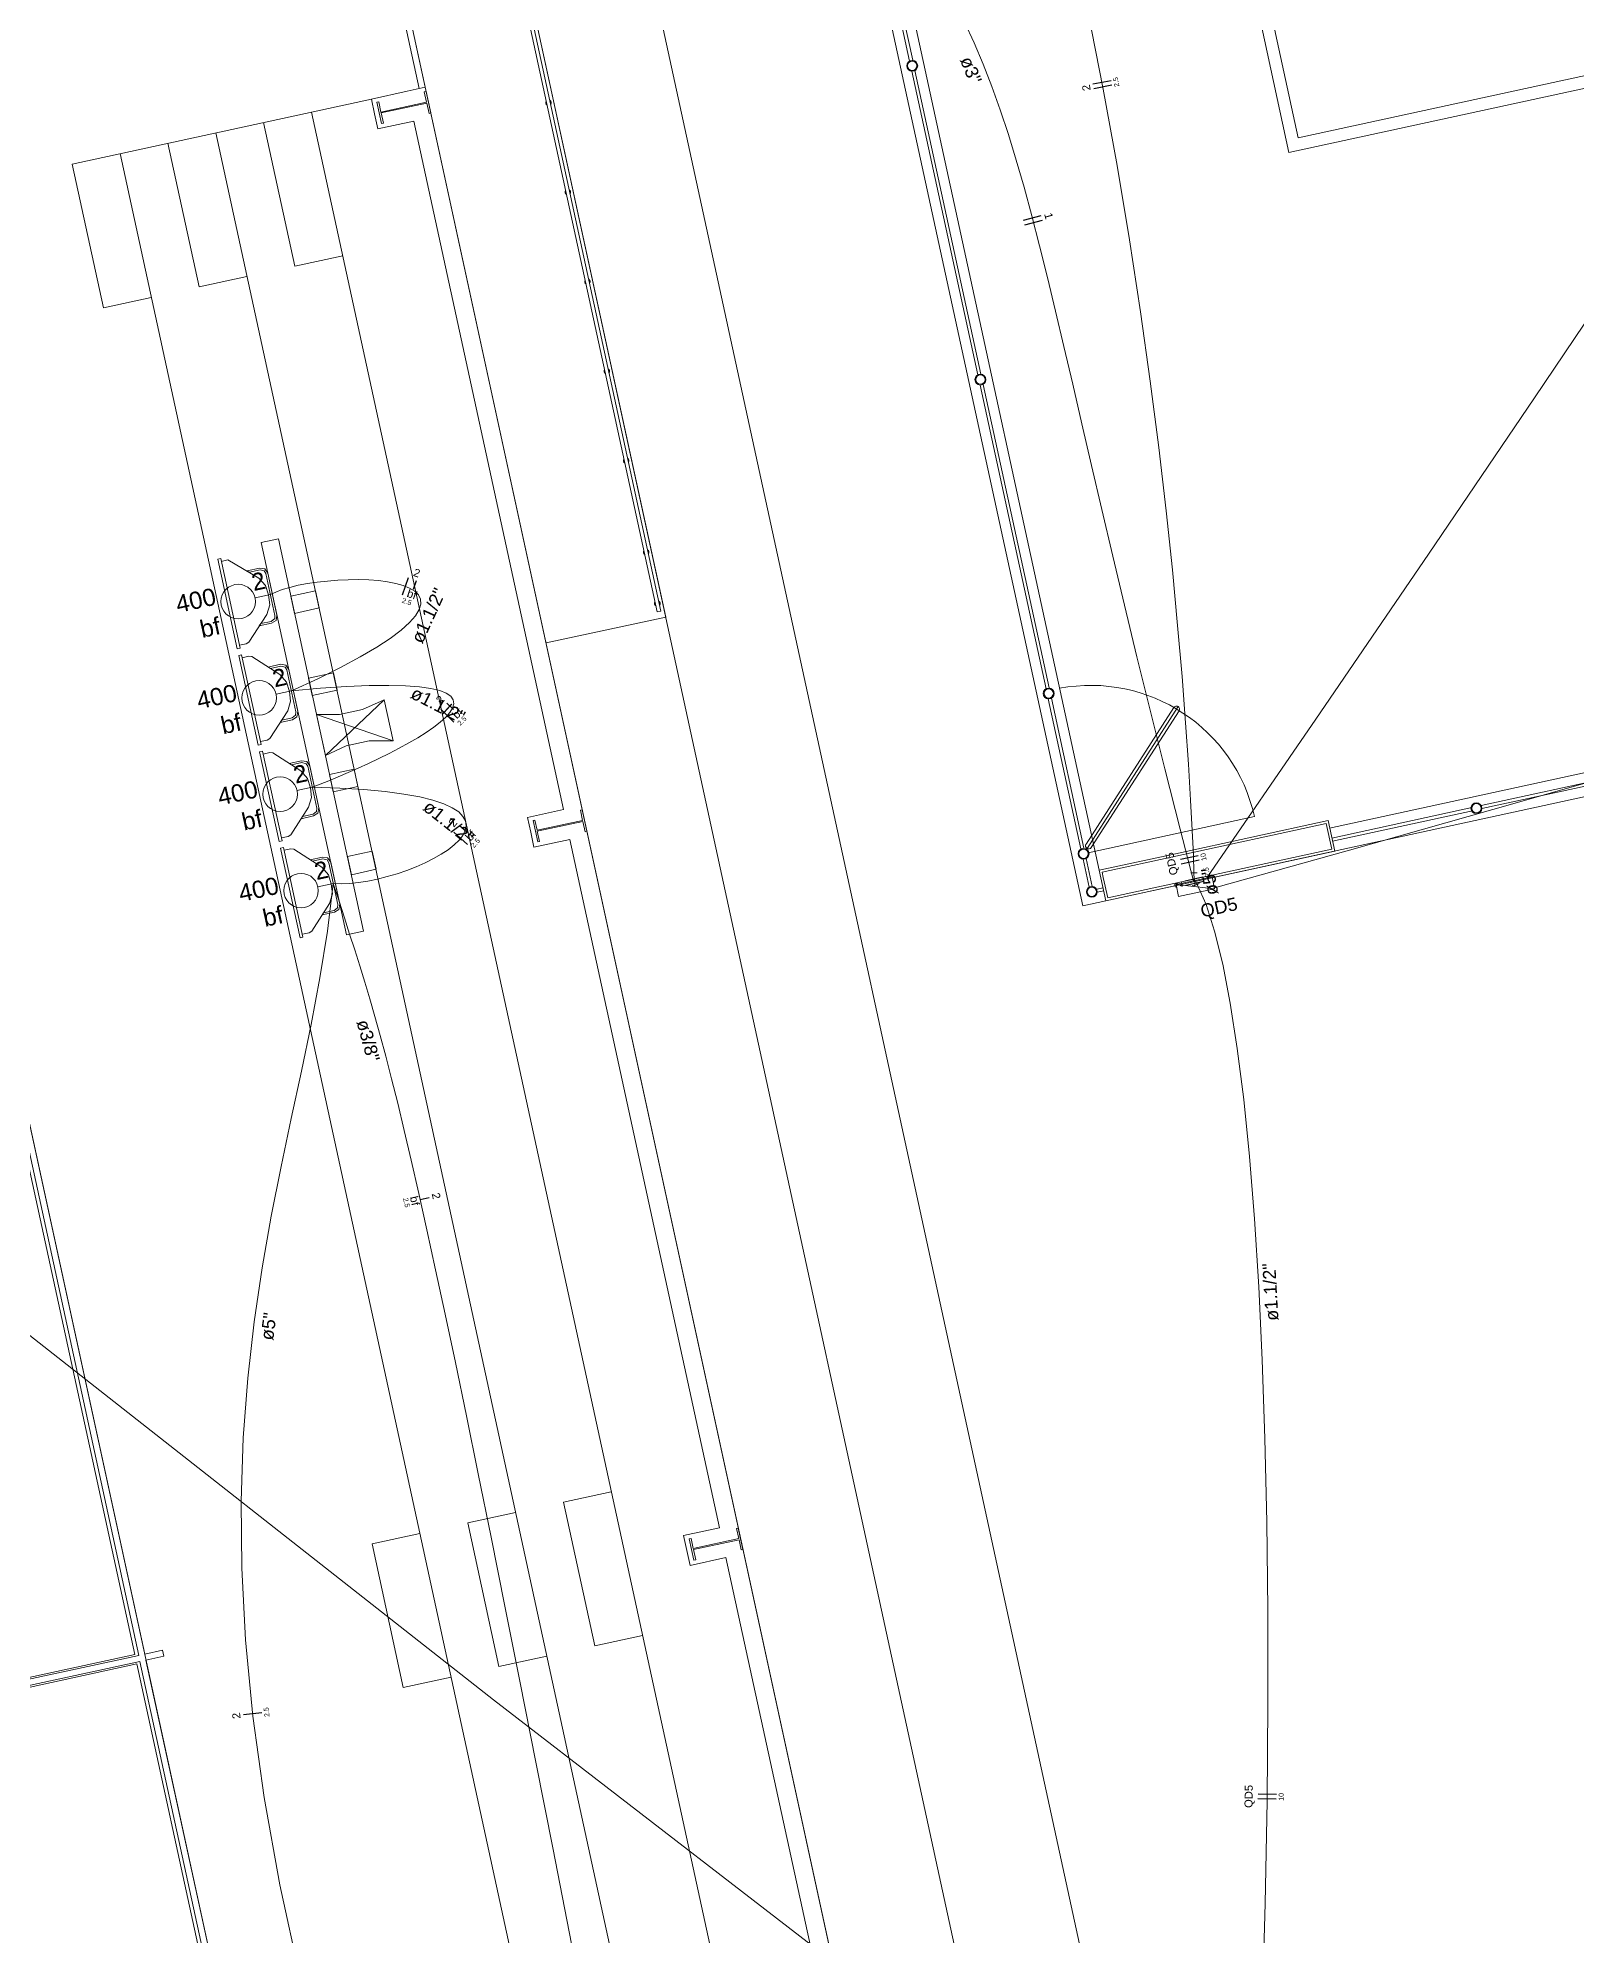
# Model space of a CAD drawing. Header units: millimetres. Extents: x -395 to 1008, y 9 to 692.
# Drawn here: x -67.96 to -55.4, y 67.83 to 83.32 of the extents above; entities that cross this region are included whole.
import ezdxf

# ---------------------------------------------------------------- set-up
doc = ezdxf.new("R2010")
doc.units = ezdxf.units.MM
doc.header["$LTSCALE"] = 0.1
doc.header["$MEASUREMENT"] = 0
for name, color, linetype, lineweight in [('.10 ultra fina', 240, 'Continuous', 5), ('.15', 150, 'Continuous', 15), ('.20', 130, 'Continuous', 5), ('.25', 70, 'Continuous', 5), ('.30', 50, 'Continuous', 5), ('.40 Interno parede', 27, 'Continuous', 5)]:
    doc.layers.add(name, color=color, linetype=linetype, lineweight=lineweight)
doc.styles.add('Arial', font='arial.ttf')

# ---------------------------------------------------------------- blocks, each defined once
blk = doc.blocks.new('eeetet')
at = {"layer": '.10 ultra fina', "color": 240, "lineweight": 5}
for p, q in [((633.77, 136.32), (627.97, 162.996)), ((633.77, 136.32), (627.97, 162.996)), ((633.903, 136.61), (628.198, 162.85)), ((635.453, 142.468), (632.053, 158.102)), ((635.529, 142.587), (632.172, 158.026)), ((639.939, 99.348), (628.655, 151.242)), ((627.89, 150.053), (636.009, 112.713)), ((637.56, 100.877), (627.125, 148.864)), ((627.178, 148.62), (628.4, 143.001)), ((628.4, 143.001), (627.178, 148.62)), ((628.521, 146.88), (630.295, 138.72)), ((628.544, 146.916), (630.324, 138.726)), ((632.356, 143.215), (631.817, 145.693)), ((632.381, 143.221), (631.842, 145.699)), ((628.961, 145.126), (630.364, 138.677)), ((628.351, 142.99), (627.935, 144.903)), ((627.984, 144.914), (628.4, 143.001)), ((643.27, 144.168), (635.453, 142.468)), ((643.151, 144.244), (635.529, 142.587)), ((626.062, 130.202), (623.092, 143.857)), ((623.131, 143.917), (629.101, 116.459)), ((623.131, 143.917), (626.111, 130.213)), ((623.07, 143.822), (626.029, 130.21)), ((632.913, 140.654), (632.374, 143.132)), ((632.938, 140.659), (632.399, 143.137)), ((628.254, 142.969), (627.961, 142.905)), ((628.4, 143.001), (628.254, 142.969)), ((628.393, 142.963), (628.408, 142.966)), ((628.412, 142.88), (628.393, 142.963)), ((633.552, 119.306), (628.4, 143.001)), ((628.408, 142.966), (628.446, 142.792)), ((627.961, 142.905), (625.518, 142.374)), ((632.624, 119.104), (627.472, 142.799)), ((627.961, 142.905), (627.987, 142.783)), ((627.987, 142.783), (628.013, 142.662)), ((628.007, 142.879), (628.021, 142.882)), ((628.045, 142.704), (628.007, 142.879)), ((628.021, 142.882), (628.039, 142.799)), ((628.039, 142.799), (628.412, 142.88)), ((628.413, 142.872), (628.041, 142.791)), ((628.041, 142.791), (628.059, 142.708)), ((628.432, 142.788), (628.413, 142.872)), ((628.446, 142.792), (628.432, 142.788)), ((631.842, 118.934), (626.69, 142.629)), ((627.336, 141.541), (627.081, 142.714)), ((628.013, 142.662), (628.307, 142.725)), ((628.059, 142.708), (628.045, 142.704)), ((628.307, 142.725), (629.529, 137.106)), ((631.061, 118.764), (625.909, 142.459)), ((626.554, 141.371), (626.299, 142.544)), ((625.773, 141.201), (625.518, 142.374)), ((627.727, 141.626), (627.336, 141.541)), ((626.945, 141.456), (626.554, 141.371)), ((626.164, 141.286), (625.773, 141.201)), ((633.47, 138.092), (632.931, 140.57)), ((633.495, 138.098), (632.956, 140.576)), ((647.125, 139.42), (635.785, 136.954)), ((647.353, 139.274), (633.77, 136.32)), ((647.353, 139.274), (633.77, 136.32)), ((629.387, 138.465), (630.364, 138.677)), ((630.295, 138.72), (630.324, 138.726)), ((633.488, 138.009), (633.754, 136.784)), ((633.513, 138.014), (633.779, 136.79)), ((633.796, 136.824), (634.512, 137.939)), ((633.804, 136.788), (634.548, 137.947)), ((633.839, 136.796), (634.556, 137.911)), ((639.5, 137.677), (637.022, 137.138)), ((639.505, 137.652), (637.027, 137.113)), ((629.529, 137.106), (629.235, 137.042)), ((629.235, 137.042), (629.262, 136.92)), ((629.668, 137.1), (629.683, 137.103)), ((629.686, 137.017), (629.668, 137.1)), ((629.683, 137.103), (629.721, 136.929)), ((633.813, 136.753), (635.171, 137.049)), ((636.945, 137.121), (635.803, 136.873)), ((636.95, 137.096), (635.808, 136.848)), ((629.262, 136.92), (629.288, 136.799)), ((629.282, 137.016), (629.296, 137.019)), ((629.32, 136.841), (629.282, 137.016)), ((629.296, 137.019), (629.314, 136.936)), ((629.314, 136.936), (629.686, 137.017)), ((629.688, 137.009), (629.316, 136.928)), ((629.316, 136.928), (629.334, 136.845)), ((629.706, 136.925), (629.688, 137.009)), ((629.721, 136.929), (629.706, 136.925)), ((635.772, 137.016), (634.526, 136.745)), ((635.756, 136.993), (634.53, 136.726)), ((635.802, 136.783), (635.756, 136.993)), ((635.826, 136.767), (635.772, 137.016)), ((629.288, 136.799), (629.581, 136.862)), ((629.334, 136.845), (629.32, 136.841)), ((629.581, 136.862), (630.803, 131.243)), ((634.526, 136.745), (633.903, 136.61)), ((633.958, 136.361), (635.826, 136.767)), ((633.973, 136.385), (635.802, 136.783)), ((633.773, 136.701), (633.822, 136.473)), ((633.797, 136.706), (633.847, 136.478)), ((633.903, 136.61), (633.958, 136.361)), ((634.53, 136.726), (633.927, 136.595)), ((633.927, 136.595), (633.936, 136.552)), ((633.935, 136.466), (633.883, 136.455)), ((633.94, 136.442), (633.888, 136.43)), ((633.936, 136.552), (633.973, 136.385)), ((629.92, 131.538), (629.53, 131.453)), ((629.139, 131.368), (628.748, 131.283)), ((629.53, 131.453), (629.785, 130.28)), ((628.358, 131.198), (627.967, 131.113)), ((628.748, 131.283), (629.003, 130.11)), ((630.803, 131.243), (630.51, 131.18)), ((630.51, 131.18), (630.537, 131.058)), ((630.557, 131.154), (630.571, 131.157)), ((630.595, 130.979), (630.557, 131.154)), ((630.571, 131.157), (630.589, 131.074)), ((630.589, 131.074), (630.961, 131.155)), ((630.943, 131.238), (630.957, 131.241)), ((630.961, 131.155), (630.943, 131.238)), ((630.957, 131.241), (630.995, 131.066)), ((627.967, 131.113), (628.222, 129.941)), ((630.537, 131.058), (630.563, 130.936)), ((630.563, 130.936), (630.856, 131)), ((630.963, 131.146), (630.591, 131.065)), ((630.591, 131.065), (630.609, 130.982)), ((630.856, 131), (632.079, 125.376)), ((630.981, 131.063), (630.963, 131.146)), ((630.995, 131.066), (630.981, 131.063)), ((630.609, 130.982), (630.595, 130.979)), ((626.257, 130.245), (626.111, 130.213)), ((626.268, 130.196), (626.257, 130.245)), ((629.785, 130.28), (630.175, 130.365)), ((620.492, 128.991), (626.062, 130.202)), ((620.503, 128.942), (626.072, 130.153)), ((621.661, 129.261), (626.029, 130.21)), ((621.678, 129.182), (626.046, 130.132)), ((626.046, 130.132), (629.006, 116.52)), ((629.042, 116.497), (626.072, 130.153)), ((626.268, 130.196), (626.121, 130.164)), ((626.121, 130.164), (629.101, 116.459)), ((629.003, 130.11), (629.394, 130.195)), ((628.612, 130.025), (628.222, 129.941))]:
    blk.add_line(p, q, dxfattribs=at)
for points in [[(627.897, 136.114), (627.757, 136.084), (627.061, 139.284), (627.202, 139.314), (627.897, 136.114)], [(626.89, 138.423), (626.731, 139.155), (626.707, 139.15), (626.866, 138.418), (626.89, 138.423)], [(626.885, 138.446), (626.939, 138.458), (626.961, 138.471), (627.107, 138.698), (627.131, 138.777), (627.122, 138.857), (627.097, 138.933), (627.043, 138.995), (626.79, 139.143), (626.736, 139.131)], [(627.049, 139.077), (626.948, 139.055), (626.967, 139.043), (627.052, 139.062), (627.087, 139.053), (627.1, 139.031), (627.174, 138.689), (627.172, 138.664), (627.144, 138.641), (627.058, 138.623), (627.046, 138.604), (627.147, 138.626), (627.183, 138.65), (627.19, 138.692), (627.116, 139.034), (627.092, 139.07), (627.049, 139.077)], [(627.536, 138.751), (627.334, 138.707), (627.303, 138.847), (627.506, 138.891), (627.536, 138.751)], [(627.061, 137.637), (626.902, 138.368), (626.878, 138.363), (627.037, 137.632), (627.061, 137.637)], [(627.056, 137.66), (627.11, 137.672), (627.132, 137.685), (627.278, 137.912), (627.302, 137.991), (627.293, 138.07), (627.268, 138.146), (627.214, 138.208), (626.986, 138.354), (626.961, 138.357), (626.907, 138.345)], [(627.22, 138.291), (627.119, 138.269), (627.138, 138.257), (627.223, 138.275), (627.258, 138.267), (627.271, 138.245), (627.345, 137.902), (627.343, 137.877), (627.315, 137.855), (627.229, 137.836), (627.217, 137.817), (627.318, 137.839), (627.354, 137.863), (627.361, 137.906), (627.287, 138.248), (627.262, 138.284), (627.22, 138.291)], [(627.682, 138.081), (627.479, 138.037), (627.449, 138.178), (627.651, 138.222), (627.682, 138.081)], [(628.066, 138.002), (627.888, 137.923), (627.7, 137.882), (627.513, 137.882), (628.139, 137.667)], [(628.066, 138.002), (627.586, 137.547), (627.756, 137.625), (627.943, 137.666), (628.139, 137.667), (628.066, 138.002)], [(627.513, 137.882), (627.586, 137.547)], [(627.232, 136.85), (627.073, 137.582), (627.049, 137.577), (627.208, 136.845), (627.232, 136.85)], [(627.227, 136.874), (627.281, 136.885), (627.303, 136.898), (627.449, 137.126), (627.473, 137.204), (627.464, 137.284), (627.439, 137.36), (627.385, 137.422), (627.157, 137.568), (627.132, 137.57), (627.078, 137.559)], [(627.391, 137.504), (627.29, 137.482), (627.309, 137.47), (627.394, 137.489), (627.429, 137.48), (627.442, 137.459), (627.516, 137.116), (627.514, 137.091), (627.486, 137.069), (627.4, 137.05), (627.388, 137.031), (627.489, 137.053), (627.525, 137.077), (627.532, 137.12), (627.458, 137.462), (627.433, 137.497), (627.391, 137.504)], [(627.852, 137.295), (627.65, 137.251), (627.62, 137.391), (627.822, 137.435), (627.852, 137.295)], [(627.403, 136.064), (627.244, 136.796), (627.22, 136.791), (627.379, 136.059), (627.403, 136.064)], [(627.398, 136.088), (627.452, 136.099), (627.474, 136.112), (627.62, 136.34), (627.644, 136.418), (627.634, 136.498), (627.61, 136.574), (627.556, 136.635), (627.328, 136.782), (627.303, 136.784), (627.249, 136.773)], [(628, 136.618), (627.798, 136.574), (627.765, 136.722), (627.968, 136.766), (628, 136.618)], [(627.562, 136.718), (627.461, 136.696), (627.48, 136.684), (627.565, 136.703), (627.6, 136.694), (627.613, 136.672), (627.687, 136.33), (627.685, 136.304), (627.657, 136.282), (627.571, 136.263), (627.559, 136.245), (627.66, 136.267), (627.696, 136.291), (627.703, 136.333), (627.629, 136.676), (627.604, 136.711), (627.562, 136.718)]]:
    blk.add_lwpolyline(points, dxfattribs=at)
for centre, radius in [((632.377, 143.176), 0.0446), ((632.377, 143.176), 0.0382), ((632.934, 140.615), 0.0446), ((632.934, 140.615), 0.0382), ((633.491, 138.053), 0.0446), ((633.491, 138.053), 0.0382), ((633.491, 138.053), 0.0382), ((636.983, 137.116), 0.0446), ((636.983, 137.116), 0.0382), ((633.776, 136.745), 0.0446), ((633.776, 136.745), 0.0446), ((633.776, 136.745), 0.0446), ((633.776, 136.745), 0.0382), ((633.776, 136.745), 0.0382), ((633.776, 136.745), 0.0382), ((633.776, 136.745), 0.0382), ((633.843, 136.434), 0.0446), ((633.843, 136.434), 0.0446), ((633.843, 136.434), 0.0446), ((633.843, 136.434), 0.0382), ((633.843, 136.434), 0.0382), ((633.843, 136.434), 0.0382), ((633.843, 136.434), 0.0382)]:
    blk.add_circle(centre, radius, dxfattribs=at)
for centre, radius, start, end in [((629.407, 142.875), 0.0228, 143.3552, 241.1798), ((629.407, 142.875), 0.0228, 323.3552, 61.1798), ((629.566, 142.145), 0.0228, 143.3552, 241.1798), ((629.566, 142.145), 0.0228, 323.3552, 61.1798), ((629.725, 141.414), 0.0228, 143.3552, 241.1798), ((629.725, 141.414), 0.0228, 323.3552, 61.1798), ((629.883, 140.684), 0.0228, 143.3552, 241.1798), ((629.883, 140.684), 0.0228, 323.3552, 61.1798), ((630.042, 139.953), 0.0228, 143.3552, 241.1798), ((630.042, 139.953), 0.0228, 323.3552, 61.1798), ((630.205, 139.206), 0.0228, 143.3552, 241.1798), ((630.205, 139.206), 0.0228, 323.3552, 61.1798), ((630.296, 138.787), 0.0228, 143.3552, 241.1798), ((630.296, 138.787), 0.0228, 323.3552, 61.1798), ((633.834, 136.749), 1.37, 12.6341, 100.6812), ((634.534, 137.925), 0.0255, 327.2675, 147.2675), ((633.817, 136.81), 0.0255, 147.2675, 327.2675)]:
    blk.add_arc(centre, radius, start, end, dxfattribs=at)

msp = doc.modelspace()

# ---------------------------------------------------------------- linework, layer by layer
at = {"layer": '.15', "color": 150, "lineweight": 15}
for p, q in [((-66.188, 78.746), (-66.063, 78.773)), ((-66.017, 77.96), (-65.892, 77.987)), ((-65.846, 77.174), (-65.721, 77.201)), ((-65.675, 76.387), (-65.55, 76.414)), ((-58.669, 76.406), (-58.375, 76.47)), ((-58.669, 76.406), (-58.648, 76.308)), ((-58.669, 76.406), (-58.354, 76.372)), ((-58.648, 76.308), (-58.354, 76.372)), ((-58.375, 76.47), (-58.354, 76.372))]:
    msp.add_line(p, q, dxfattribs=at)
for centre in [(-66.326, 78.716), (-66.155, 77.93), (-65.984, 77.144), (-65.813, 76.357)]:
    msp.add_circle(centre, 0.141, dxfattribs=at)
at = {"layer": '.20', "color": 130, "lineweight": 20}
for p, q in [((-58.548, 76.501), (-58.498, 76.502)), ((-58.522, 76.451), (-58.523, 76.501)), ((-58.488, 76.407), (-58.537, 76.398)), ((-58.522, 76.451), (-58.512, 76.402)), ((-58.522, 76.451), (-58.498, 76.408)), ((-58.476, 76.42), (-58.52, 76.396))]:
    msp.add_line(p, q, dxfattribs=at)
for points in [[(-90.162, 91.695), (-88.231, 89.862), (-86.119, 87.913), (-83.803, 85.832), (-81.257, 83.604), (-78.458, 81.216), (-75.381, 78.651), (-72.002, 75.895), (-68.297, 72.934), (-64.241, 69.752), (-59.81, 66.335), (-54.98, 62.668), (-49.726, 58.736), (-44.025, 54.524), (-37.852, 50.017), (-31.182, 45.201), (-23.992, 40.061)], [(-58.418, 76.461), (-57.527, 77.757), (-56.608, 79.102), (-55.742, 80.379), (-54.927, 81.59), (-54.163, 82.74), (-53.447, 83.831)], [(-58.523, 76.501), (-58.528, 76.648), (-58.537, 76.847), (-58.55, 77.095), (-58.568, 77.389), (-58.591, 77.727), (-58.62, 78.105), (-58.656, 78.522), (-58.699, 78.974), (-58.751, 79.458), (-58.811, 79.973), (-58.88, 80.514), (-58.96, 81.081), (-59.05, 81.668), (-59.151, 82.275), (-59.264, 82.898), (-59.389, 83.534)], [(-58.526, 76.437), (-58.636, 76.858), (-58.762, 77.351), (-58.879, 77.819), (-58.988, 78.264), (-59.09, 78.686), (-59.185, 79.087), (-59.275, 79.467), (-59.359, 79.827), (-59.438, 80.168), (-59.513, 80.491), (-59.584, 80.797), (-59.652, 81.086), (-59.719, 81.36), (-59.783, 81.62), (-59.847, 81.865), (-59.91, 82.098), (-59.974, 82.319), (-60.038, 82.529), (-60.105, 82.729), (-60.173, 82.919), (-60.244, 83.102), (-60.318, 83.276), (-60.397, 83.444)], [(-66.063, 78.773), (-66.02, 78.794), (-65.967, 78.814), (-65.905, 78.832), (-65.836, 78.849), (-65.761, 78.863), (-65.681, 78.875), (-65.598, 78.884), (-65.513, 78.891), (-65.428, 78.894), (-65.343, 78.895), (-65.26, 78.893), (-65.181, 78.887), (-65.107, 78.878), (-65.039, 78.864), (-64.978, 78.847), (-64.927, 78.826), (-64.885, 78.8), (-64.855, 78.77), (-64.838, 78.735), (-64.836, 78.695), (-64.849, 78.651), (-64.879, 78.6), (-64.927, 78.545), (-64.995, 78.484), (-65.084, 78.416), (-65.195, 78.343), (-65.33, 78.264), (-65.491, 78.178), (-65.677, 78.086), (-65.892, 77.987)], [(-65.721, 77.201), (-65.656, 77.226), (-65.585, 77.254), (-65.509, 77.286), (-65.429, 77.32), (-65.346, 77.356), (-65.262, 77.395), (-65.177, 77.435), (-65.094, 77.476), (-65.012, 77.519), (-64.933, 77.562), (-64.859, 77.605), (-64.791, 77.648), (-64.729, 77.69), (-64.676, 77.731), (-64.632, 77.772), (-64.598, 77.811), (-64.576, 77.847), (-64.566, 77.882), (-64.571, 77.914), (-64.591, 77.943), (-64.627, 77.968), (-64.681, 77.99), (-64.754, 78.007), (-64.847, 78.021), (-64.961, 78.029), (-65.097, 78.032), (-65.258, 78.03), (-65.443, 78.022), (-65.653, 78.008), (-65.892, 77.987)], [(-58.356, 76.381), (-57.252, 76.688), (-56.082, 77.018), (-54.987, 77.332)], [(-65.55, 76.414), (-65.486, 76.412), (-65.417, 76.414), (-65.344, 76.422), (-65.267, 76.434), (-65.189, 76.45), (-65.109, 76.471), (-65.029, 76.495), (-64.95, 76.521), (-64.873, 76.551), (-64.8, 76.583), (-64.731, 76.618), (-64.668, 76.654), (-64.611, 76.691), (-64.562, 76.73), (-64.522, 76.769), (-64.491, 76.808), (-64.472, 76.848), (-64.464, 76.887), (-64.47, 76.926), (-64.491, 76.963), (-64.526, 76.999), (-64.578, 77.033), (-64.648, 77.065), (-64.736, 77.095), (-64.844, 77.122), (-64.974, 77.145), (-65.125, 77.165), (-65.299, 77.181), (-65.497, 77.193), (-65.721, 77.201)], [(-65.819, 67.481), (-65.986, 68.242), (-66.114, 68.954), (-66.206, 69.619), (-66.266, 70.242), (-66.297, 70.826), (-66.302, 71.374), (-66.285, 71.89), (-66.248, 72.377), (-66.196, 72.838), (-66.131, 73.278), (-66.056, 73.699), (-65.976, 74.104), (-65.893, 74.498), (-65.81, 74.884), (-65.731, 75.265), (-65.659, 75.645), (-65.598, 76.027), (-65.55, 76.414)], [(-63.604, 67.76), (-63.755, 68.53), (-63.895, 69.244), (-64.026, 69.905), (-64.148, 70.516), (-64.261, 71.079), (-64.366, 71.596), (-64.463, 72.071), (-64.553, 72.505), (-64.636, 72.901), (-64.714, 73.261), (-64.785, 73.589), (-64.851, 73.886), (-64.913, 74.156), (-64.97, 74.4), (-65.024, 74.621), (-65.074, 74.822), (-65.122, 75.006), (-65.167, 75.174), (-65.21, 75.329), (-65.252, 75.474), (-65.293, 75.611), (-65.334, 75.744), (-65.375, 75.873), (-65.417, 76.002), (-65.459, 76.134), (-65.503, 76.27), (-65.55, 76.414)], [(-58.519, 76.439), (-58.519, 76.437), (-58.519, 76.437), (-58.519, 76.438), (-58.519, 76.438), (-58.519, 76.439), (-58.519, 76.439), (-58.519, 76.44), (-58.52, 76.44), (-58.52, 76.441), (-58.52, 76.441), (-58.52, 76.442), (-58.52, 76.442), (-58.52, 76.443), (-58.52, 76.443), (-58.52, 76.443), (-58.52, 76.444), (-58.52, 76.445), (-58.521, 76.445), (-58.521, 76.446), (-58.521, 76.446), (-58.521, 76.447), (-58.521, 76.447), (-58.521, 76.448), (-58.521, 76.448), (-58.521, 76.449), (-58.521, 76.449), (-58.521, 76.45), (-58.522, 76.45), (-58.522, 76.451), (-58.522, 76.451)], [(-57.965, 67.219), (-57.941, 68.089), (-57.926, 68.924), (-57.919, 69.722), (-57.919, 70.483), (-57.927, 71.204), (-57.943, 71.886), (-57.965, 72.526), (-57.994, 73.124), (-58.029, 73.678), (-58.07, 74.188), (-58.117, 74.652), (-58.169, 75.069), (-58.226, 75.438), (-58.288, 75.757), (-58.354, 76.026), (-58.424, 76.243), (-58.498, 76.408)]]:
    msp.add_lwpolyline(points, dxfattribs=at)
at = {"layer": '.25', "color": 70, "lineweight": 25}
for p, q in [((-59.2, 82.967), (-59.348, 82.939)), ((-59.193, 82.93), (-59.341, 82.902)), ((-59.915, 81.828), (-59.77, 81.867)), ((-59.905, 81.792), (-59.76, 81.83)), ((-64.985, 78.77), (-64.936, 78.912)), ((-64.894, 78.818), (-64.869, 78.889)), ((-64.569, 77.836), (-64.622, 77.888)), ((-64.565, 77.733), (-64.672, 77.838)), ((-64.453, 76.733), (-64.565, 76.833)), ((-64.462, 76.836), (-64.518, 76.886)), ((-58.488, 76.641), (-58.634, 76.61)), ((-58.48, 76.605), (-58.626, 76.573)), ((-58.45, 76.467), (-58.596, 76.435)), ((-58.442, 76.43), (-58.589, 76.398)), ((-64.84, 73.835), (-64.767, 73.852)), ((-66.133, 69.647), (-66.282, 69.629)), ((-57.851, 68.942), (-58.001, 68.944)), ((-57.85, 68.979), (-58, 68.981))]:
    msp.add_line(p, q, dxfattribs=at)

# ---------------------------------------------------------------- block references
at = {"layer": '.30'}
msp.add_blockref('eeetet', (-693.2, -60.087), dxfattribs=at)

# ---------------------------------------------------------------- texts
at = {"layer": '.40 Interno parede', "color": 27, "line_spacing_factor": 0.9, "style": 'Arial'}
for s, insert, char_height, width, attachment_point, rotation in [('ø3"', (-60.395, 83.033), 0.1059, 0.44137, 8, 292.2147), ('2', (-59.37, 82.916), 0.0653, 0.10011, 8, 100.7379), ('2.5', (-59.138, 82.96), 0.0406, 0.15292, 8, 100.7379), ('1', (-59.74, 81.855), 0.0653, 0.10011, 8, 284.8751), ('2', (-64.878, 78.919), 0.0653, 0.10011, 8, 340.9619), ('400', (-66.657, 78.656), 0.1412, 0.6507, 8, 12.2675), ('2', (-66.146, 78.813), 0.141, 0.2169, 8, 12.2675), ('bf', (-64.919, 78.744), 0.0653, 0.15012, 8, 340.9619), ('ø1.1/2"', (-64.723, 78.579), 0.1059, 0.92508, 8, 65.4437), ('2.5', (-64.956, 78.696), 0.0406, 0.15292, 8, 340.9619), ('bf', (-66.54, 78.434), 0.1412, 0.32525, 8, 12.2675), ('2', (-65.975, 78.027), 0.141, 0.2169, 8, 12.2675), ('400', (-66.486, 77.87), 0.1412, 0.6507, 8, 12.2675), ('ø1.1/2"', (-64.72, 77.823), 0.1059, 0.92508, 8, 332.5968), ('2', (-64.654, 77.893), 0.0653, 0.10011, 8, 45.4876), ('bf', (-66.369, 77.648), 0.1412, 0.32525, 8, 12.2675), ('bf', (-64.513, 77.781), 0.0653, 0.15012, 8, 45.4876), ('2.5', (-64.485, 77.728), 0.0406, 0.15292, 8, 45.4876), ('2', (-65.804, 77.241), 0.141, 0.2169, 8, 12.2675), ('400', (-66.315, 77.084), 0.1412, 0.6507, 8, 12.2675), ('bf', (-66.198, 76.862), 0.1412, 0.32525, 8, 12.2675), ('ø1.1/2"', (-64.643, 76.872), 0.1059, 0.92508, 8, 321.5329), ('2', (-64.549, 76.889), 0.0653, 0.10011, 8, 48.2149), ('bf', (-64.403, 76.784), 0.0653, 0.15012, 8, 48.2149), ('2.5', (-64.374, 76.732), 0.0406, 0.15292, 8, 48.2149), ('QD5', (-58.656, 76.586), 0.0653, 0.37011, 8, 102.2677), ('10', (-58.425, 76.636), 0.0406, 0.12235, 8, 102.2677), ('2', (-65.633, 76.454), 0.141, 0.2169, 8, 12.2675), ('ø5"', (-58.34, 76.44), 0.1059, 0.44137, 8, 99.953), ('2.5', (-58.398, 76.512), 0.0406, 0.15292, 8, 102.2677), ('400', (-66.144, 76.297), 0.1412, 0.6507, 8, 12.2675), ('2', (-58.618, 76.411), 0.0653, 0.10011, 8, 102.2677), ('bf', (-66.027, 76.076), 0.1412, 0.32525, 8, 12.2675), ('QD5', (-58.153, 76.173), 0.1059, 0.59628, 9, 12.2675), ('ø3/8"', (-65.318, 75.118), 0.1059, 0.68323, 8, 285.3048), ('bf', (-64.917, 73.818), 0.0653, 0.15012, 8, 282.7093), ('2', (-64.741, 73.858), 0.0653, 0.10011, 8, 282.7093), ('2.5', (-64.972, 73.806), 0.0406, 0.15292, 8, 282.7093), ('ø1.1/2"', (-57.843, 73.084), 0.1059, 0.92508, 8, 93.1692), ('ø5"', (-66.024, 72.793), 0.1059, 0.44137, 8, 82.6726), ('2.5', (-66.074, 69.654), 0.0406, 0.15292, 8, 96.7902), ('2', (-66.309, 69.626), 0.0653, 0.10011, 8, 96.7902), ('QD5', (-58.026, 68.963), 0.0653, 0.37011, 8, 89.2043), ('10', (-57.79, 68.96), 0.0406, 0.12235, 8, 89.2043)]:
    msp.add_mtext(s, dxfattribs=dict(at, insert=insert, char_height=char_height, width=width, attachment_point=attachment_point, rotation=rotation))

doc.saveas('drawing.dxf')
